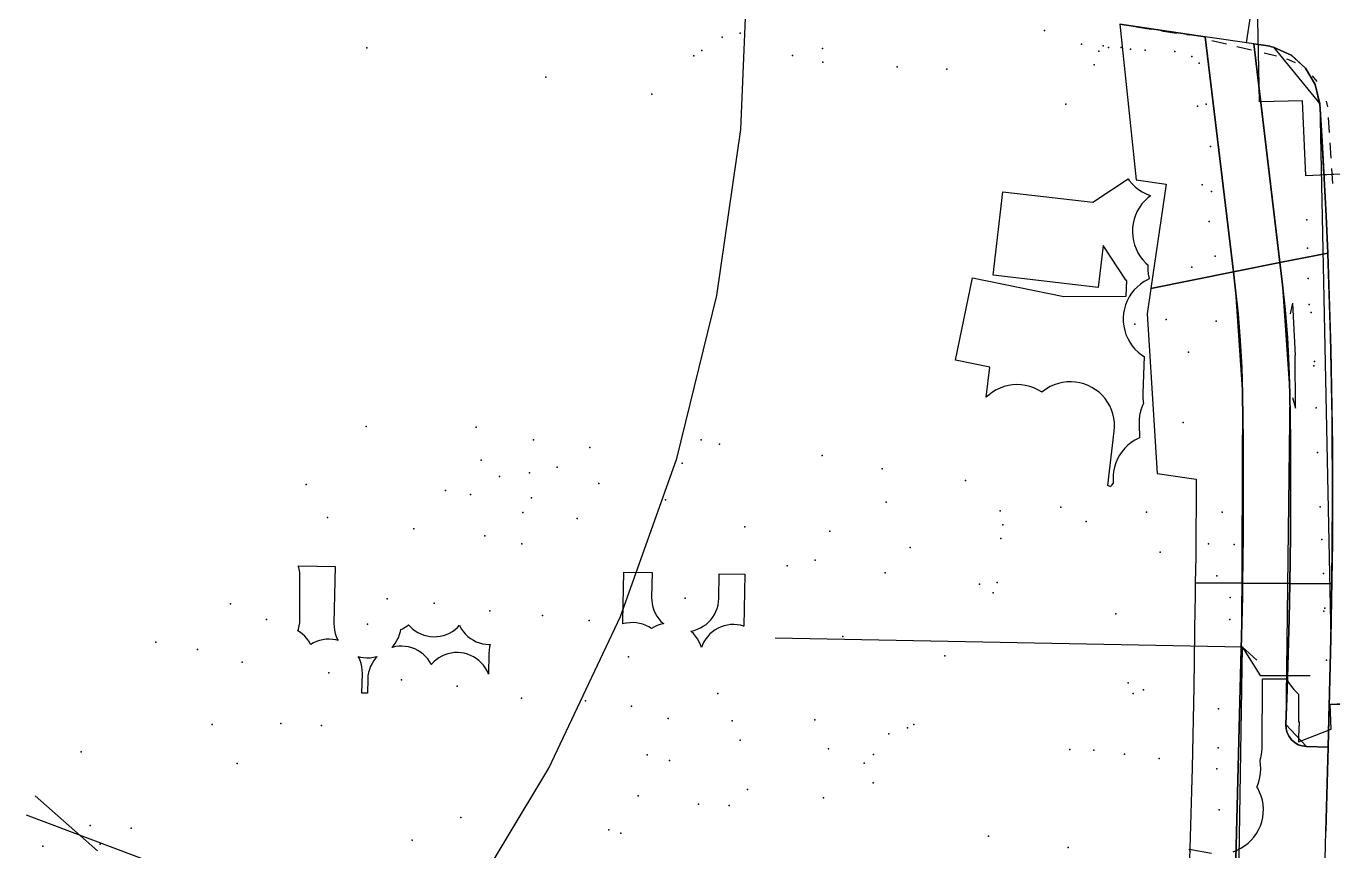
# Model space of a CAD drawing. Header units: metres. Extents: x -3782 to -2031, y 18790 to 19846.
# Drawn here: x -2149.8 to -2087.6, y 19266.8 to 19306.1 of the extents above; entities that cross this region are included whole.
import ezdxf

# ---------------------------------------------------------------- set-up
doc = ezdxf.new("R2010")
doc.units = ezdxf.units.M
for name, color, linetype in [('BENCH', 7, 'Continuous'), ('BOUNDARY', 7, 'Continuous'), ('CURB', 7, 'Continuous'), ('ELECTR_CABLE', 7, 'Continuous'), ('GRASS', 7, 'Continuous'), ('GROUND', 7, 'Continuous'), ('LOUNGER', 7, 'Continuous'), ('OVERHEAD_POWER_LINE', 7, 'Continuous'), ('ROAD', 7, 'Continuous'), ('SEWER', 7, 'Continuous'), ('SIDEWALK_PATH', 7, 'Continuous'), ('TRASH_BIN', 7, 'Continuous'), ('TREE', 7, 'Continuous'), ('WATER_PIPELINE', 7, 'Continuous')]:
    doc.layers.add(name, color=color, linetype=linetype)

msp = doc.modelspace()

# ---------------------------------------------------------------- linework, layer by layer
at = {"layer": 'BENCH'}
msp.add_point((-2095.563, 19292.114), dxfattribs=at)
at = {"layer": 'BOUNDARY'}
msp.add_lwpolyline([(-2126.191, 19225.181), (-2126.531, 19233.011), (-2127.636, 19240.77), (-2129.495, 19248.384), (-2131.1, 19252.957), (-2131.519, 19254.37), (-2131.696, 19256.322), (-2131.77, 19258.107), (-2131.756, 19260.029), (-2129.889, 19262.797), (-2129.056, 19263.913), (-2124.942, 19270.755), (-2121.53, 19277.973), (-2118.855, 19285.495), (-2116.942, 19293.246), (-2115.812, 19301.149), (-2115.475, 19309.125), (-2115.935, 19317.096), (-2116.372, 19321.144), (-2116.195, 19322.989), (-2114.422, 19335.152), (-2113.658, 19343.263), (-2113.724, 19351.41), (-2114.618, 19359.509)], dxfattribs=at)
at = {"layer": 'CURB'}
for points in [[(-2096.975, 19306.032), (-2096.264, 19305.925)], [(-2095.77, 19305.85), (-2095.059, 19305.742)], [(-2094.564, 19305.667), (-2094.456, 19305.651)], [(-2093.694, 19305.567), (-2092.268, 19293.64), (-2091.922, 19288.563), (-2091.968, 19277.031), (-2092.342, 19262.077)], [(-2093.377, 19305.392), (-2092.678, 19305.225)], [(-2092.192, 19305.108), (-2091.492, 19304.941)], [(-2091.388, 19305.228), (-2090.034, 19293.907), (-2089.673, 19288.602), (-2089.854, 19272.827), (-2088.88, 19271.787), (-2087.849, 19271.761)], [(-2090.449, 19305.068), (-2088.247, 19302.374), (-2087.719, 19276.925), (-2087.849, 19271.761)], [(-2090.886, 19304.796), (-2090.307, 19304.657)], [(-2089.826, 19304.522), (-2089.725, 19304.488)], [(-2089.725, 19304.488), (-2089.411, 19304.344)], [(-2088.598, 19303.708), (-2088.382, 19303.438)], [(-2087.939, 19302.506), (-2087.879, 19302.226)], [(-2087.836, 19301.728), (-2087.791, 19301.01)], [(-2087.759, 19300.511), (-2087.713, 19299.794)], [(-2087.682, 19299.295), (-2087.636, 19298.577)], [(-2087.849, 19271.761), (-2087.948, 19267.762)]]:
    msp.add_lwpolyline(points, dxfattribs=at)
at = {"layer": 'ELECTR_CABLE'}
msp.add_lwpolyline([(-2105.583, 19290.166), (-2104.783, 19294.085), (-2100.435, 19293.198), (-2097.46, 19293.225), (-2097.432, 19293.97), (-2097.453, 19293.957), (-2098.556, 19295.624), (-2098.786, 19293.638), (-2103.785, 19294.216), (-2103.325, 19298.189), (-2099.052, 19297.695), (-2097.367, 19298.809), (-2097.31, 19298.725), (-2097.177, 19298.567), (-2097.03, 19298.423), (-2096.87, 19298.293), (-2096.697, 19298.181), (-2096.514, 19298.085), (-2096.323, 19298.008), (-2096.297, 19298.001), (-2096.422, 19297.905), (-2096.573, 19297.764), (-2096.709, 19297.609), (-2096.829, 19297.441), (-2096.932, 19297.263), (-2097.017, 19297.075), (-2097.083, 19296.88), (-2097.129, 19296.679), (-2097.156, 19296.475), (-2097.163, 19296.269), (-2097.149, 19296.063), (-2097.116, 19295.86), (-2097.062, 19295.661), (-2096.99, 19295.468), (-2096.898, 19295.283), (-2096.789, 19295.108), (-2096.664, 19294.945), (-2096.523, 19294.794), (-2096.432, 19294.714), (-2096.433, 19294.672), (-2096.431, 19294.466), (-2096.408, 19294.261), (-2096.366, 19294.059), (-2096.359, 19294.037), (-2096.42, 19294.012), (-2096.6, 19293.912), (-2096.77, 19293.796), (-2096.928, 19293.663), (-2097.072, 19293.516), (-2097.201, 19293.355), (-2097.314, 19293.183), (-2097.409, 19293), (-2097.485, 19292.808), (-2097.543, 19292.611), (-2097.581, 19292.408), (-2097.599, 19292.203), (-2097.596, 19291.997), (-2097.574, 19291.792), (-2097.531, 19291.59), (-2097.469, 19291.394), (-2097.388, 19291.204), (-2097.289, 19291.023), (-2097.173, 19290.853), (-2097.04, 19290.696), (-2096.893, 19290.552), (-2096.732, 19290.423), (-2096.605, 19290.34), (-2096.672, 19288.596), (-2096.67, 19288.39), (-2096.647, 19288.185), (-2096.636, 19288.132), (-2096.638, 19288.129), (-2096.719, 19287.939), (-2096.781, 19287.743), (-2096.823, 19287.541), (-2096.845, 19287.336), (-2096.847, 19287.13), (-2096.822, 19286.475), (-2096.86, 19286.46), (-2097.043, 19286.365), (-2097.215, 19286.252), (-2097.376, 19286.123), (-2097.523, 19285.979), (-2097.656, 19285.821), (-2097.772, 19285.651), (-2097.871, 19285.47), (-2097.952, 19285.281), (-2098.014, 19285.084), (-2098.056, 19284.882), (-2098.079, 19284.678), (-2098.081, 19284.471), (-2098.075, 19284.318), (-2098.171, 19284.203), (-2098.213, 19284.142), (-2098.33, 19284.216), (-2098.028, 19286.801), (-2098.015, 19287.007), (-2098.021, 19287.213), (-2098.048, 19287.417), (-2098.094, 19287.618), (-2098.16, 19287.813), (-2098.245, 19288.001), (-2098.348, 19288.179), (-2098.467, 19288.347), (-2098.603, 19288.502), (-2098.753, 19288.643), (-2098.916, 19288.769), (-2099.091, 19288.878), (-2099.276, 19288.97), (-2099.469, 19289.043), (-2099.668, 19289.096), (-2099.871, 19289.13), (-2100.077, 19289.144), (-2100.283, 19289.137), (-2100.487, 19289.111), (-2100.688, 19289.064), (-2100.883, 19288.998), (-2101.071, 19288.914), (-2101.249, 19288.811), (-2101.417, 19288.691), (-2101.469, 19288.646), (-2101.49, 19288.661), (-2101.667, 19288.766), (-2101.854, 19288.854), (-2102.048, 19288.922), (-2102.248, 19288.972), (-2102.452, 19289.001), (-2102.658, 19289.01), (-2102.864, 19289), (-2103.068, 19288.968), (-2103.267, 19288.918), (-2103.461, 19288.847), (-2103.647, 19288.759), (-2103.823, 19288.652), (-2103.988, 19288.529), (-2104.122, 19288.407), (-2103.955, 19289.834)], close=True, dxfattribs=at)
at = {"layer": 'GRASS'}
for points in [[(-2097.754, 19306.164), (-2096.981, 19298.753), (-2095.563, 19298.546), (-2096.29, 19293.58), (-2092.356, 19294.371), (-2093.694, 19305.567)], [(-2088.247, 19302.374), (-2088.454, 19303.285), (-2088.918, 19304.073), (-2089.597, 19304.684), (-2090.449, 19305.068), (-2090.537, 19305.091), (-2090.626, 19305.111), (-2090.715, 19305.128), (-2090.805, 19305.143), (-2091.388, 19305.228), (-2090.143, 19294.816), (-2087.866, 19295.273), (-2087.944, 19297.049), (-2088.034, 19298.825), (-2088.135, 19300.599)], [(-2087.866, 19295.273), (-2090.143, 19294.816), (-2090.034, 19293.907), (-2089.893, 19292.585), (-2089.786, 19291.259), (-2089.712, 19289.931), (-2089.673, 19288.602), (-2089.643, 19286.339), (-2089.632, 19284.076), (-2089.64, 19281.813), (-2089.666, 19279.551), (-2087.666, 19279.536), (-2087.633, 19283.471), (-2087.655, 19287.406), (-2087.733, 19291.34)], [(-2096.466, 19292.375), (-2095.991, 19284.786), (-2094.134, 19284.514), (-2094.134, 19283.281), (-2094.139, 19282.049), (-2094.15, 19280.816), (-2094.167, 19279.583), (-2091.916, 19279.567), (-2091.89, 19281.816), (-2091.882, 19284.065), (-2091.893, 19286.314), (-2091.922, 19288.563), (-2091.96, 19289.835), (-2092.031, 19291.106), (-2092.133, 19292.374), (-2092.268, 19293.64), (-2092.356, 19294.371), (-2096.29, 19293.58)], [(-2094.562, 19263.105), (-2094.584, 19261.977), (-2092.342, 19262.077), (-2091.968, 19277.031), (-2091.953, 19277.665), (-2091.939, 19278.299), (-2091.927, 19278.933), (-2091.916, 19279.567), (-2094.167, 19279.583), (-2094.171, 19279.299), (-2094.176, 19279.015), (-2094.182, 19278.731), (-2094.187, 19278.446), (-2094.242, 19274.61), (-2094.322, 19270.775), (-2094.429, 19266.94)], [(-2087.666, 19279.536), (-2089.666, 19279.551), (-2089.698, 19277.869), (-2089.74, 19276.188), (-2089.792, 19274.507), (-2089.854, 19272.827), (-2089.843, 19272.628), (-2089.792, 19272.438), (-2089.706, 19272.261), (-2089.585, 19272.103), (-2089.435, 19271.972), (-2089.264, 19271.874), (-2089.078, 19271.812), (-2088.88, 19271.787), (-2087.849, 19271.761), (-2087.719, 19276.925), (-2087.704, 19277.578), (-2087.69, 19278.23), (-2087.677, 19278.883)]]:
    msp.add_lwpolyline(points, close=True, dxfattribs=at)
at = {"layer": 'GROUND'}
for points in [[(-2129.056, 19263.913), (-2124.942, 19270.755), (-2121.53, 19277.973), (-2118.855, 19285.495), (-2116.942, 19293.246), (-2115.812, 19301.149), (-2115.475, 19309.125)], [(-2097.754, 19306.164), (-2093.694, 19305.567), (-2092.356, 19294.371), (-2092.268, 19293.64), (-2092.133, 19292.374), (-2092.031, 19291.106), (-2091.96, 19289.835), (-2091.922, 19288.563), (-2091.893, 19286.314), (-2091.882, 19284.065), (-2091.89, 19281.816), (-2091.916, 19279.567), (-2091.927, 19278.933), (-2091.939, 19278.299), (-2091.953, 19277.665), (-2091.968, 19277.031), (-2092.342, 19262.077)]]:
    msp.add_lwpolyline(points, dxfattribs=at)
msp.add_lwpolyline([(-2088.88, 19271.787), (-2089.078, 19271.812), (-2089.264, 19271.874), (-2089.435, 19271.972), (-2089.585, 19272.103), (-2089.706, 19272.261), (-2089.792, 19272.438), (-2089.843, 19272.628), (-2089.854, 19272.827), (-2089.792, 19274.507), (-2089.74, 19276.188), (-2089.698, 19277.869), (-2089.666, 19279.551), (-2089.64, 19281.813), (-2089.632, 19284.076), (-2089.643, 19286.339), (-2089.673, 19288.602), (-2089.712, 19289.931), (-2089.786, 19291.259), (-2089.893, 19292.585), (-2090.034, 19293.907), (-2090.143, 19294.816), (-2091.388, 19305.228), (-2090.805, 19305.143), (-2090.715, 19305.128), (-2090.626, 19305.111), (-2090.537, 19305.091), (-2090.449, 19305.068), (-2089.597, 19304.684), (-2088.918, 19304.073), (-2088.454, 19303.285), (-2088.247, 19302.374), (-2088.135, 19300.599), (-2088.034, 19298.825), (-2087.944, 19297.049), (-2087.866, 19295.273), (-2087.716, 19290.688), (-2087.641, 19286.1), (-2087.643, 19281.512), (-2087.719, 19276.925), (-2087.849, 19271.761)], close=True, dxfattribs=at)
at = {"layer": 'LOUNGER'}
msp.add_point((-2099.363, 19282.489), dxfattribs=at)
at = {"layer": 'OVERHEAD_POWER_LINE'}
for points in [[(-2089.542, 19292.889), (-2089.649, 19292.382)], [(-2089.542, 19292.889), (-2089.409, 19290.393)], [(-2089.397, 19287.893), (-2089.409, 19290.393)], [(-2089.534, 19288.391), (-2089.397, 19287.893)]]:
    msp.add_lwpolyline(points, dxfattribs=at)
at = {"layer": 'ROAD'}
for points in [[(-2086.031, 19299.074), (-2088.043, 19298.986), (-2088.135, 19300.6), (-2088.247, 19302.373), (-2088.248, 19302.375), (-2088.453, 19303.284), (-2088.455, 19303.287), (-2088.917, 19304.072), (-2088.919, 19304.074), (-2089.596, 19304.683), (-2089.599, 19304.685), (-2090.449, 19305.068), (-2090.45, 19305.069), (-2090.537, 19305.091), (-2090.538, 19305.091), (-2090.626, 19305.111), (-2090.715, 19305.128), (-2090.805, 19305.143), (-2091.388, 19305.228), (-2091.724, 19305.277), (-2091.433, 19307.256)], [(-2088.016, 19265.066), (-2087.949, 19267.762), (-2087.849, 19271.761), (-2087.798, 19273.798), (-2085.799, 19273.748)]]:
    msp.add_lwpolyline(points, dxfattribs=at)
at = {"layer": 'SEWER'}
for points in [[(-2135.124, 19280.355), (-2135.177, 19277.637), (-2135.172, 19277.481), (-2135.152, 19277.325), (-2135.117, 19277.172), (-2135.067, 19277.023), (-2135.002, 19276.88), (-2134.973, 19276.829), (-2135.083, 19276.859), (-2135.238, 19276.885), (-2135.394, 19276.896), (-2135.551, 19276.891), (-2135.707, 19276.871), (-2135.86, 19276.836), (-2136.009, 19276.785), (-2136.152, 19276.721), (-2136.284, 19276.645), (-2136.292, 19276.662), (-2136.373, 19276.797), (-2136.466, 19276.923), (-2136.571, 19277.039), (-2136.688, 19277.145), (-2136.814, 19277.238), (-2136.895, 19277.286), (-2136.864, 19277.372), (-2136.826, 19277.525), (-2136.803, 19277.68), (-2136.795, 19277.837), (-2136.795, 19279.908), (-2136.803, 19280.065), (-2136.826, 19280.22), (-2136.864, 19280.372), (-2136.87, 19280.389)], [(-2120.032, 19280.066), (-2120.055, 19278.884), (-2120.05, 19278.728), (-2120.03, 19278.572), (-2119.995, 19278.419), (-2119.945, 19278.27), (-2119.88, 19278.127), (-2119.802, 19277.991), (-2119.711, 19277.863), (-2119.608, 19277.744), (-2119.493, 19277.637), (-2119.48, 19277.626), (-2119.496, 19277.624), (-2119.649, 19277.589), (-2119.797, 19277.539), (-2119.941, 19277.474), (-2120.065, 19277.403), (-2120.186, 19277.479), (-2120.327, 19277.549), (-2120.474, 19277.605), (-2120.625, 19277.646), (-2120.78, 19277.672), (-2120.937, 19277.683), (-2121.094, 19277.678), (-2121.249, 19277.658), (-2121.284, 19277.65), (-2121.285, 19277.65), (-2121.429, 19277.631), (-2121.421, 19277.749), (-2121.376, 19280.091)], [(-2115.609, 19279.981), (-2115.656, 19277.507), (-2115.671, 19277.513), (-2115.822, 19277.554), (-2115.977, 19277.58), (-2116.134, 19277.59), (-2116.291, 19277.586), (-2116.447, 19277.566), (-2116.6, 19277.53), (-2116.748, 19277.48), (-2116.892, 19277.416), (-2117.028, 19277.338), (-2117.156, 19277.247), (-2117.274, 19277.144), (-2117.382, 19277.029), (-2117.478, 19276.905), (-2117.561, 19276.772), (-2117.631, 19276.631), (-2117.68, 19276.502), (-2117.724, 19276.633), (-2117.788, 19276.776), (-2117.866, 19276.912), (-2117.958, 19277.04), (-2118.061, 19277.159), (-2118.175, 19277.266), (-2118.189, 19277.277), (-2118.173, 19277.279), (-2118.02, 19277.314), (-2117.871, 19277.364), (-2117.728, 19277.429), (-2117.592, 19277.507), (-2117.464, 19277.598), (-2117.345, 19277.701), (-2117.238, 19277.815), (-2117.142, 19277.94), (-2117.059, 19278.073), (-2116.989, 19278.213), (-2116.933, 19278.36), (-2116.892, 19278.512), (-2116.866, 19278.666), (-2116.855, 19278.823), (-2116.833, 19280.004)], [(-2127.736, 19276.643), (-2127.768, 19276.525), (-2127.794, 19276.371), (-2127.804, 19276.214), (-2127.823, 19275.237), (-2127.825, 19275.244), (-2127.89, 19275.387), (-2127.968, 19275.523), (-2128.059, 19275.651), (-2128.162, 19275.769), (-2128.276, 19275.877), (-2128.401, 19275.973), (-2128.534, 19276.056), (-2128.674, 19276.126), (-2128.821, 19276.182), (-2128.973, 19276.223), (-2129.128, 19276.249), (-2129.284, 19276.26), (-2129.441, 19276.255), (-2129.597, 19276.235), (-2129.75, 19276.2), (-2129.899, 19276.149), (-2130.042, 19276.085), (-2130.178, 19276.007), (-2130.306, 19275.916), (-2130.424, 19275.813), (-2130.532, 19275.698), (-2130.541, 19275.686), (-2130.544, 19275.691), (-2130.622, 19275.827), (-2130.713, 19275.955), (-2130.816, 19276.073), (-2130.93, 19276.181), (-2131.055, 19276.277), (-2131.188, 19276.36), (-2131.328, 19276.43), (-2131.475, 19276.486), (-2131.627, 19276.527), (-2131.782, 19276.553), (-2131.938, 19276.564), (-2132.095, 19276.559), (-2132.251, 19276.539), (-2132.404, 19276.504), (-2132.428, 19276.495), (-2132.36, 19276.568), (-2132.264, 19276.693), (-2132.181, 19276.826), (-2132.111, 19276.966), (-2132.055, 19277.113), (-2132.014, 19277.265), (-2131.999, 19277.352), (-2131.916, 19277.39), (-2131.78, 19277.468), (-2131.652, 19277.559), (-2131.626, 19277.582), (-2131.556, 19277.501), (-2131.441, 19277.394), (-2131.317, 19277.298), (-2131.184, 19277.214), (-2131.043, 19277.145), (-2130.897, 19277.089), (-2130.745, 19277.048), (-2130.59, 19277.022), (-2130.434, 19277.011), (-2130.277, 19277.016), (-2130.121, 19277.036), (-2129.968, 19277.071), (-2129.819, 19277.121), (-2129.676, 19277.186), (-2129.54, 19277.264), (-2129.412, 19277.355), (-2129.293, 19277.458), (-2129.203, 19277.554), (-2129.185, 19277.514), (-2129.107, 19277.378), (-2129.016, 19277.25), (-2128.913, 19277.131), (-2128.798, 19277.024), (-2128.674, 19276.928), (-2128.541, 19276.844), (-2128.4, 19276.775), (-2128.254, 19276.719), (-2128.102, 19276.678), (-2127.947, 19276.652), (-2127.791, 19276.641)], [(-2133.843, 19274.33), (-2133.825, 19275.265), (-2133.83, 19275.422), (-2133.85, 19275.578), (-2133.885, 19275.731), (-2133.935, 19275.88), (-2134, 19276.023), (-2134.029, 19276.074), (-2133.919, 19276.044), (-2133.764, 19276.018), (-2133.608, 19276.007), (-2133.451, 19276.012), (-2133.295, 19276.032), (-2133.142, 19276.067), (-2133.117, 19276.075), (-2133.186, 19276.002), (-2133.282, 19275.878), (-2133.365, 19275.745), (-2133.435, 19275.604), (-2133.491, 19275.458), (-2133.532, 19275.306), (-2133.558, 19275.151), (-2133.569, 19274.995), (-2133.581, 19274.324)]]:
    msp.add_lwpolyline(points, close=True, dxfattribs=at)
for points in [[(-2114.167, 19276.952), (-2091.931, 19276.525)], [(-2091.931, 19276.525), (-2092.163, 19262.47)], [(-2091.931, 19276.525), (-2091.087, 19275.167)], [(-2091.931, 19276.525), (-2091.244, 19275.893)], [(-2091.087, 19275.167), (-2088.692, 19275.167)], [(-2149.398, 19269.439), (-2146.432, 19266.821)], [(-2149.833, 19268.532), (-2134.552, 19262.779)]]:
    msp.add_lwpolyline(points, dxfattribs=at)
at = {"layer": 'SIDEWALK_PATH'}
for points in [[(-2091.388, 19305.228), (-2093.694, 19305.567), (-2092.356, 19294.371), (-2090.143, 19294.816)], [(-2090.034, 19293.907), (-2090.143, 19294.816), (-2092.356, 19294.371), (-2092.268, 19293.64), (-2092.133, 19292.374), (-2092.031, 19291.106), (-2091.96, 19289.835), (-2091.922, 19288.563), (-2091.893, 19286.314), (-2091.882, 19284.065), (-2091.89, 19281.816), (-2091.916, 19279.567), (-2089.666, 19279.551), (-2089.64, 19281.813), (-2089.632, 19284.076), (-2089.643, 19286.339), (-2089.673, 19288.602), (-2089.712, 19289.931), (-2089.786, 19291.259), (-2089.893, 19292.585)]]:
    msp.add_lwpolyline(points, close=True, dxfattribs=at)
msp.add_lwpolyline([(-2088.016, 19265.065), (-2087.948, 19267.762), (-2087.849, 19271.761), (-2088.88, 19271.787), (-2089.078, 19271.812), (-2089.264, 19271.874), (-2089.435, 19271.972), (-2089.585, 19272.103), (-2089.706, 19272.261), (-2089.792, 19272.438), (-2089.843, 19272.628), (-2089.854, 19272.827), (-2089.792, 19274.507), (-2089.74, 19276.188), (-2089.698, 19277.869), (-2089.666, 19279.551), (-2091.916, 19279.567), (-2091.927, 19278.933), (-2091.939, 19278.299), (-2091.953, 19277.665), (-2091.968, 19277.031), (-2092.342, 19262.077)], dxfattribs=at)
at = {"layer": 'TRASH_BIN'}
msp.add_point((-2097.046, 19291.89), dxfattribs=at)
at = {"layer": 'TREE'}
for p in [(-2115.84, 19305.731), (-2101.354, 19305.868), (-2133.611, 19305.036), (-2116.697, 19305.553), (-2111.918, 19305.012), (-2099.581, 19305.205), (-2098.561, 19305.127), (-2098.3, 19305.054), (-2097.694, 19305.056), (-2118.041, 19304.654), (-2117.658, 19304.914), (-2113.353, 19304.669), (-2098.767, 19304.886), (-2097.247, 19304.972), (-2096.561, 19304.925), (-2095.138, 19304.862), (-2094.33, 19304.627), (-2111.895, 19304.356), (-2108.369, 19304.129), (-2106.004, 19304.03), (-2098.985, 19304.223), (-2093.989, 19304.308), (-2125.093, 19303.634), (-2120.036, 19302.827), (-2100.333, 19302.357), (-2094.064, 19302.262), (-2093.648, 19302.356), (-2093.442, 19300.34), (-2093.841, 19298.518), (-2093.396, 19298.207), (-2093.512, 19296.78), (-2088.861, 19296.847), (-2093.219, 19295.115), (-2088.831, 19295.507), (-2094.335, 19294.593), (-2088.791, 19294.062), (-2088.745, 19292.829), (-2093.172, 19292.036), (-2088.653, 19292.443), (-2094.496, 19290.549), (-2088.497, 19290.115), (-2088.528, 19289.901), (-2088.406, 19287.911), (-2133.646, 19287.024), (-2128.404, 19286.989), (-2094.749, 19287.212), (-2125.677, 19286.388), (-2117.694, 19286.376), (-2122.998, 19286.018), (-2116.823, 19286.172), (-2088.35, 19285.783), (-2128.173, 19285.417), (-2124.545, 19285.083), (-2118.6, 19285.274), (-2111.941, 19285.632), (-2127.295, 19284.631), (-2125.862, 19284.816), (-2109.073, 19284.998), (-2136.503, 19284.25), (-2129.874, 19283.975), (-2122.573, 19284.301), (-2105.102, 19284.44), (-2128.67, 19283.777), (-2125.77, 19283.614), (-2119.388, 19283.533), (-2108.882, 19283.409), (-2135.488, 19282.69), (-2126.186, 19282.921), (-2123.601, 19282.644), (-2103.46, 19283.009), (-2100.565, 19283.181), (-2096.498, 19282.934), (-2092.897, 19282.932), (-2088.219, 19283.189), (-2131.367, 19282.152), (-2115.614, 19282.242), (-2111.573, 19282.043), (-2103.337, 19282.344), (-2127.989, 19281.812), (-2126.234, 19281.434), (-2103.433, 19281.679), (-2093.538, 19281.432), (-2092.315, 19281.406), (-2088.142, 19281.643), (-2107.739, 19281.257), (-2095.846, 19281.039), (-2113.605, 19280.379), (-2112.266, 19280.656), (-2108.94, 19280.055), (-2104.445, 19279.511), (-2103.598, 19279.59), (-2093.145, 19279.909), (-2088.065, 19280.017), (-2103.79, 19279.104), (-2092.508, 19278.873), (-2140.104, 19278.576), (-2132.643, 19278.815), (-2130.403, 19278.611), (-2127.76, 19278.24), (-2118.455, 19278.854), (-2088.009, 19278.365), (-2138.395, 19277.837), (-2125.253, 19278.021), (-2123.021, 19277.78), (-2097.956, 19278.103), (-2092.528, 19277.832), (-2088.054, 19278.229), (-2133.577, 19277.607), (-2110.944, 19277.017), (-2143.663, 19276.747), (-2141.673, 19276.409), (-2139.55, 19275.803), (-2121.159, 19276.054), (-2106.098, 19276.105), (-2087.921, 19275.902), (-2135.425, 19275.296), (-2131.969, 19274.964), (-2129.315, 19274.66), (-2097.362, 19274.822), (-2126.245, 19274.088), (-2123.198, 19273.965), (-2116.894, 19274.317), (-2097.129, 19274.312), (-2096.635, 19274.478), (-2121.013, 19273.708), (-2093.065, 19273.574), (-2140.982, 19272.83), (-2137.703, 19272.876), (-2135.769, 19272.78), (-2119.27, 19273.119), (-2116.222, 19273.003), (-2112.283, 19273.06), (-2107.876, 19272.68), (-2107.57, 19272.837), (-2115.845, 19272.087), (-2108.752, 19272.384), (-2147.217, 19271.536), (-2111.636, 19271.673), (-2109.495, 19271.403), (-2100.144, 19271.637), (-2099.006, 19271.61), (-2097.533, 19271.428), (-2093.087, 19271.731), (-2139.781, 19270.981), (-2120.265, 19271.392), (-2119.197, 19271.126), (-2109.936, 19271.002), (-2095.884, 19271.216), (-2093.15, 19270.718), (-2115.484, 19269.747), (-2109.508, 19270.065), (-2120.697, 19269.441), (-2117.825, 19269.037), (-2116.356, 19268.983), (-2111.867, 19269.351), (-2129.133, 19268.416), (-2093.026, 19268.774), (-2146.786, 19268.035), (-2144.84, 19267.901), (-2122.088, 19267.823), (-2146.306, 19267.142), (-2131.449, 19267.325), (-2121.512, 19267.657), (-2104.021, 19267.52), (-2149.032, 19267.037), (-2100.215, 19266.988)]:
    msp.add_point(p, dxfattribs=at)
at = {"layer": 'WATER_PIPELINE'}
for points in [[(-2086.909, 19299.04), (-2088.907, 19298.948), (-2089.071, 19302.513), (-2091.117, 19302.473), (-2091.266, 19310.252)], [(-2092.373, 19266.779), (-2092.181, 19266.852), (-2091.996, 19266.945), (-2091.822, 19267.054), (-2091.659, 19267.181), (-2091.509, 19267.322), (-2091.374, 19267.478), (-2091.255, 19267.646), (-2091.153, 19267.825), (-2091.069, 19268.013), (-2091.004, 19268.209), (-2090.958, 19268.41), (-2090.932, 19268.614), (-2090.926, 19268.82), (-2090.941, 19269.026), (-2090.976, 19269.229), (-2091.03, 19269.428), (-2091.104, 19269.62), (-2091.196, 19269.804), (-2091.233, 19269.864), (-2091.21, 19269.914), (-2091.14, 19270.108), (-2091.09, 19270.308), (-2091.06, 19270.512), (-2091.05, 19270.718), (-2091.06, 19270.924), (-2091.086, 19271.098), (-2091.077, 19271.121), (-2091.027, 19271.321), (-2090.997, 19271.525), (-2090.987, 19271.731), (-2090.987, 19273.295), (-2090.976, 19273.368), (-2090.966, 19273.574), (-2090.966, 19275.003), (-2089.818, 19275.003), (-2089.726, 19274.828), (-2089.612, 19274.656), (-2089.481, 19274.497), (-2089.336, 19274.35), (-2089.252, 19274.281), (-2089.252, 19272.958), (-2089.224, 19272.957), (-2089.252, 19272.252), (-2089.252, 19272.003), (-2087.698, 19272.606), (-2087.753, 19273.807), (-2085.755, 19273.899)], [(-2094.391, 19266.768), (-2094.456, 19266.895), (-2093.391, 19266.707)]]:
    msp.add_lwpolyline(points, dxfattribs=at)

doc.saveas('drawing.dxf')
